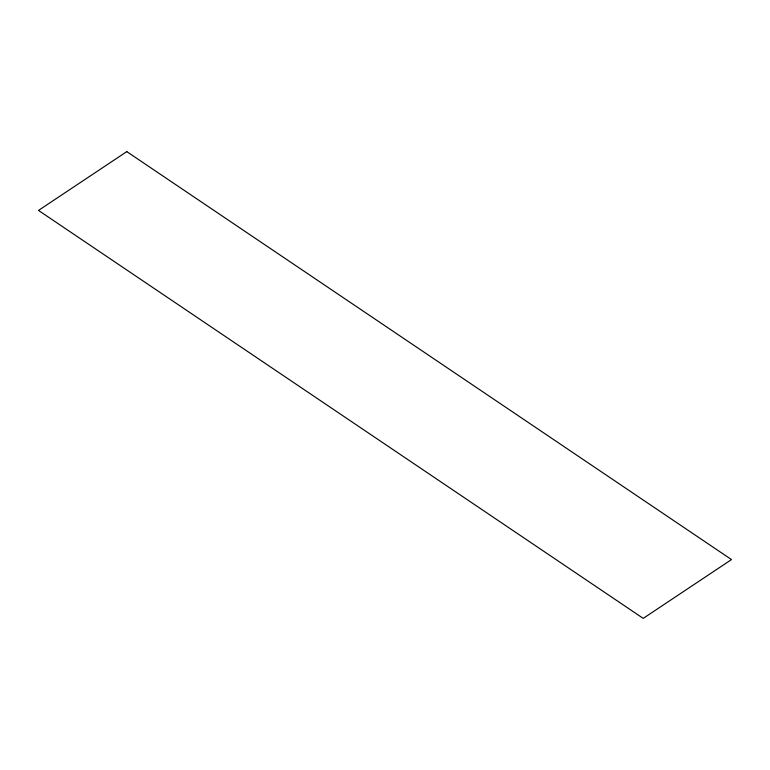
<?xml version="1.0" encoding="UTF-8"?>
<svg xmlns="http://www.w3.org/2000/svg" width="770" height="770" viewBox="0 0 770 770"><rect width="100%" height="100%" fill="white"/><g stroke="black" fill="none" stroke-linecap="round" stroke-linejoin="round"><path stroke-width="1.16" d="M126.781 151.623L38.5 210.422L643.22 618.377L731.5 559.578L126.781 151.623"/></g></svg>
